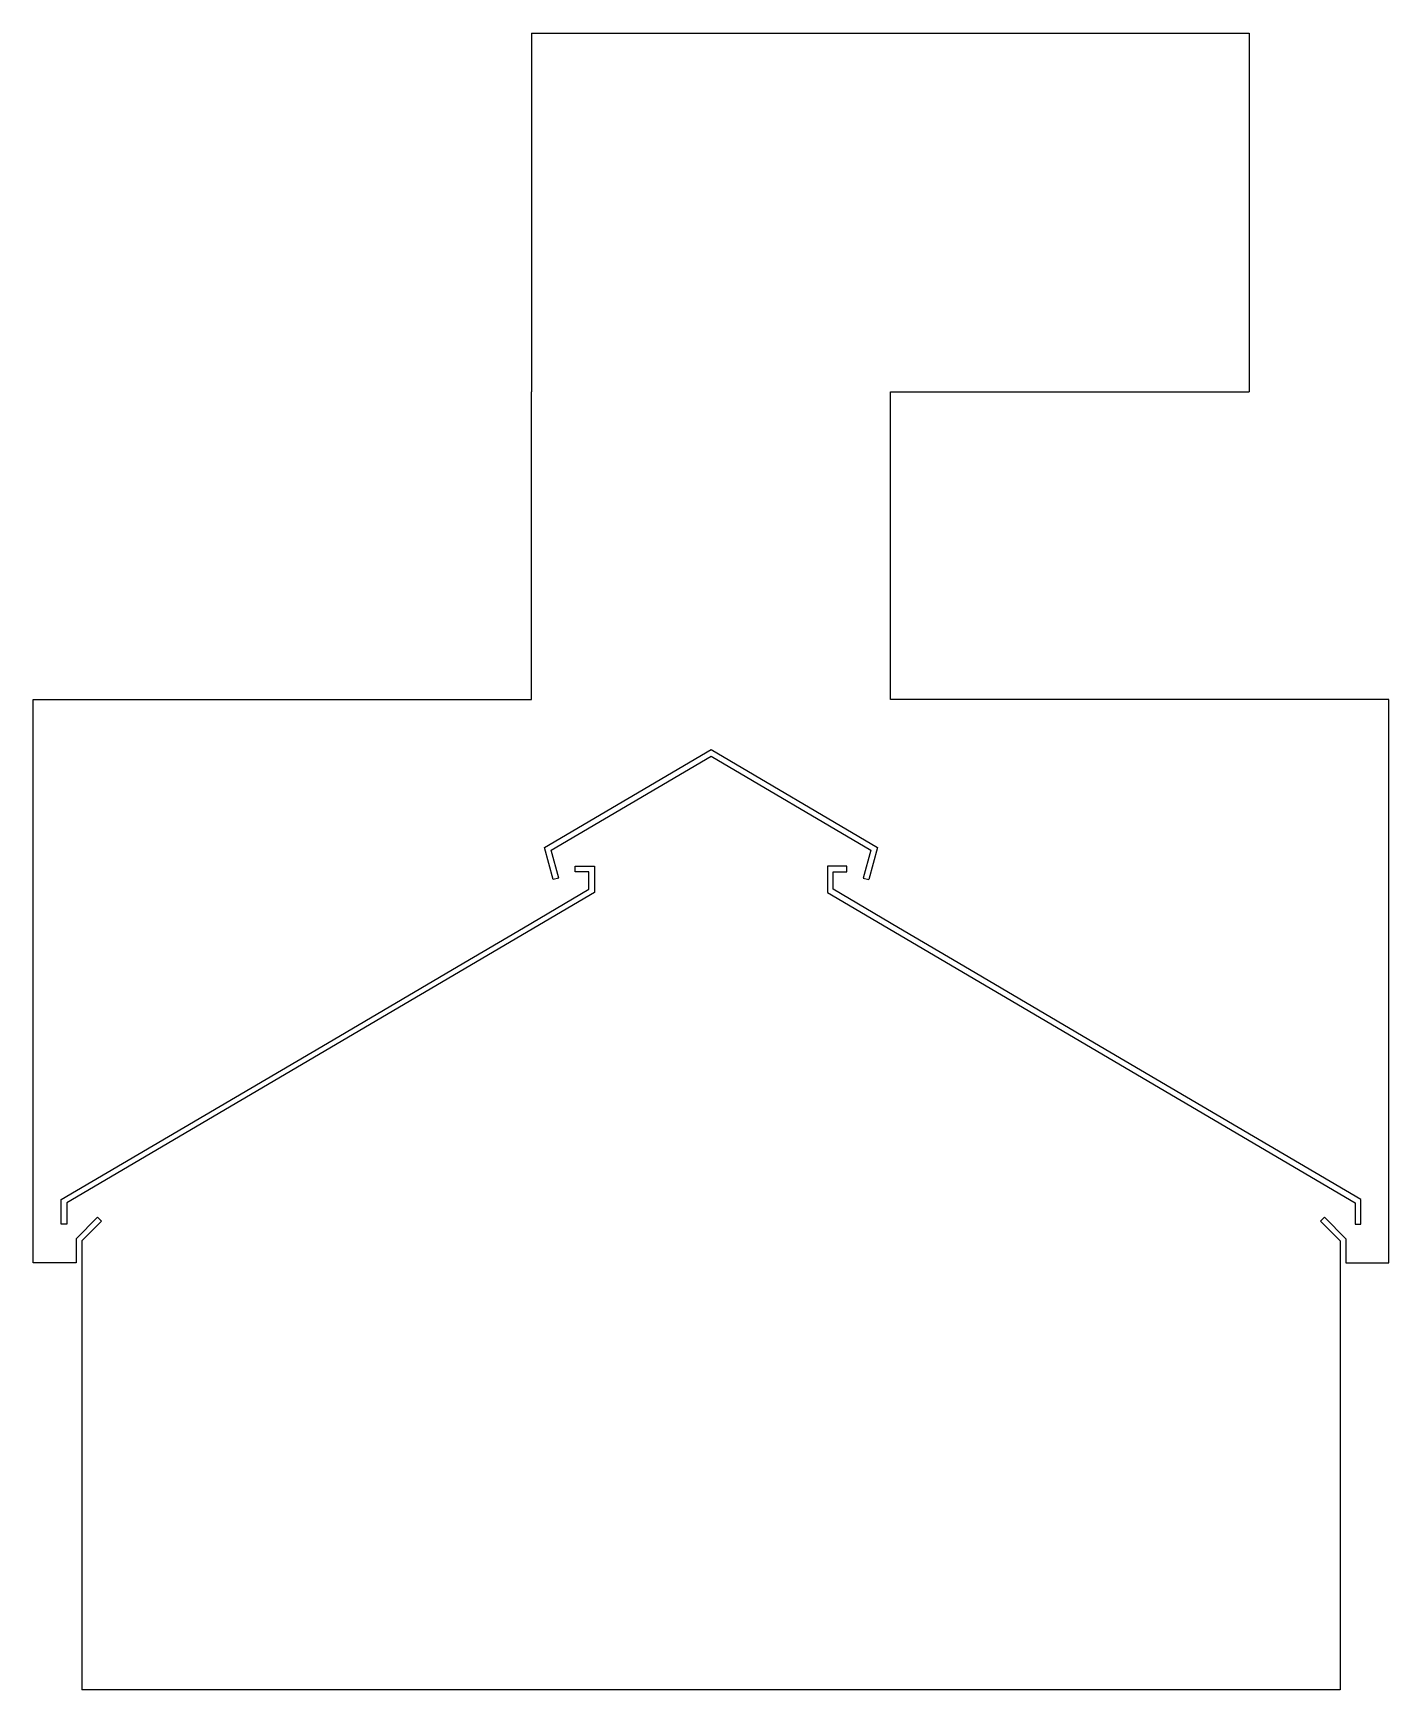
# Model space of a CAD drawing. Header units: millimetres. Extents: x -0.6 to 0.6, y -0.37 to 1.09.
import ezdxf

# ---------------------------------------------------------------- set-up
doc = ezdxf.new("R2010")
doc.units = ezdxf.units.MM

msp = doc.modelspace()

# ---------------------------------------------------------------- linework, layer by layer
for p, q in [((-0.1585, 1.092), (-0.1585, 0.775)), ((-0.1585, 1.092), (0.1585, 1.092)), ((0.1585, 1.092), (0.4755, 1.092)), ((0.4755, 1.092), (0.4755, 0.775)), ((-0.1585, 0.503), (-0.1585, 0.775)), ((0.1585, 0.503), (0.1585, 0.775)), ((0.1585, 0.775), (0.4755, 0.775)), ((-0.599, 0.3785), (-0.599, 0.503)), ((-0.599, 0.503), (-0.3787, 0.503)), ((-0.3787, 0.503), (-0.1585, 0.503)), ((0.3787, 0.503), (0.1585, 0.503)), ((0.599, 0.503), (0.3787, 0.503)), ((0.599, 0.3785), (0.599, 0.503)), ((-0.1472, 0.3721), (0, 0.4588)), ((0, 0.4588), (0.1472, 0.3721)), ((-0.1413, 0.3698), (0, 0.453)), ((0, 0.453), (0.1413, 0.3698)), ((-0.599, 0.254), (-0.599, 0.3785)), ((-0.1394, 0.3437), (-0.1472, 0.3721)), ((-0.1345, 0.345), (-0.1413, 0.3698)), ((0.1413, 0.3698), (0.1345, 0.345)), ((0.1472, 0.3721), (0.1394, 0.3437)), ((0.599, 0.254), (0.599, 0.3785)), ((-0.1199, 0.3555), (-0.1029, 0.3555)), ((-0.1199, 0.3505), (-0.1199, 0.3555)), ((-0.1029, 0.3555), (-0.1029, 0.3324)), ((0.1199, 0.3555), (0.1029, 0.3555)), ((0.1029, 0.3555), (0.1029, 0.3324)), ((0.1199, 0.3505), (0.1199, 0.3555)), ((-0.1345, 0.345), (-0.1394, 0.3437)), ((-0.1079, 0.3505), (-0.1199, 0.3505)), ((-0.1079, 0.3352), (-0.1079, 0.3505)), ((0.1079, 0.3352), (0.1079, 0.3505)), ((0.1079, 0.3505), (0.1199, 0.3505)), ((0.1345, 0.345), (0.1394, 0.3437)), ((-0.1029, 0.3324), (-0.5691, 0.058)), ((-0.1657, 0.3012), (-0.1079, 0.3352)), ((0.1029, 0.3324), (0.5691, 0.058)), ((0.1657, 0.3012), (0.1079, 0.3352)), ((-0.2234, 0.2673), (-0.1657, 0.3012)), ((0.2234, 0.2673), (0.1657, 0.3012)), ((-0.3389, 0.1993), (-0.2234, 0.2673)), ((0.3389, 0.1993), (0.2234, 0.2673)), ((-0.599, 0.1295), (-0.599, 0.254)), ((0.599, 0.1295), (0.599, 0.254)), ((-0.5741, 0.0609), (-0.3389, 0.1993)), ((0.5741, 0.0609), (0.3389, 0.1993)), ((-0.599, 0.005), (-0.599, 0.1295)), ((0.599, 0.005), (0.599, 0.1295)), ((-0.5741, 0.0392), (-0.5741, 0.0609)), ((0.5741, 0.0392), (0.5741, 0.0609)), ((-0.5691, 0.058), (-0.5691, 0.0392)), ((-0.542, 0.0453), (-0.561, 0.0263)), ((-0.542, 0.0453), (-0.5385, 0.0418)), ((0.542, 0.0453), (0.5385, 0.0418)), ((0.542, 0.0453), (0.561, 0.0263)), ((0.5691, 0.058), (0.5691, 0.0392)), ((-0.5691, 0.0392), (-0.5741, 0.0392)), ((-0.5385, 0.0418), (-0.556, 0.0243)), ((0.5385, 0.0418), (0.556, 0.0243)), ((0.5691, 0.0392), (0.5741, 0.0392)), ((-0.561, 0.0263), (-0.561, 0.005)), ((-0.556, 0.0243), (-0.556, -0.3725)), ((0.556, 0.0243), (0.556, -0.3725)), ((0.561, 0.0263), (0.561, 0.005)), ((-0.561, 0.005), (-0.599, 0.005)), ((0.561, 0.005), (0.599, 0.005)), ((0.556, -0.3725), (-0.556, -0.3725))]:
    msp.add_line(p, q)

doc.saveas('drawing.dxf')
